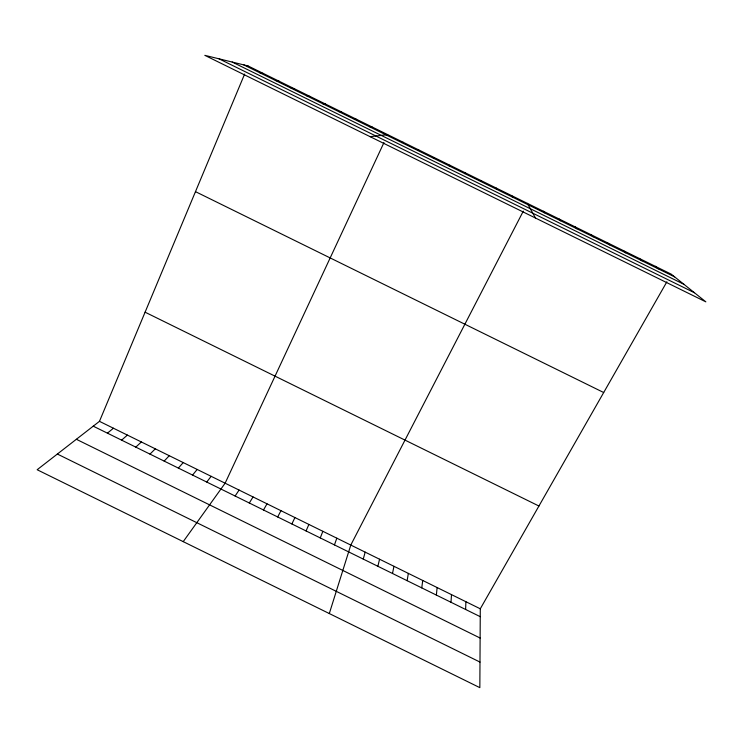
<?xml version="1.0" encoding="UTF-8"?>
<svg xmlns="http://www.w3.org/2000/svg" width="743" height="743" viewBox="0 0 743 743"><rect width="100%" height="100%" fill="white"/><g stroke="black" fill="none" stroke-linecap="round" stroke-linejoin="round"><path stroke-width="1.11" d="M666.88 281.792L480.284 608.796L479.839 687.656L37.15 469.734L99.46 421.346L244.642 74.04M465.62 609.474L465.898 601.719M480.73 181.468L480.767 180.447M450.992 602.276L451.503 594.632M436.373 595.078L437.116 587.546M421.755 587.88L422.73 580.469M407.127 580.682L408.344 573.382M392.508 573.485L393.948 566.305M377.881 566.287L379.562 559.219M363.262 559.089L365.175 552.142M329.307 613.551L350.789 545.056L523.295 211.142M334.452 544.907L336.82 538.183M464.932 173.695L465.248 172.813M320.261 537.923L322.861 531.31M306.07 530.939L308.893 524.437M383.955 142.591L225.12 483.201L183.215 541.638M291.878 523.954L294.934 517.565M277.687 516.97L280.965 510.692M263.505 509.986L267.006 503.819M249.314 503.002L253.038 496.946M235.122 496.018L239.079 490.074M206.74 482.049L211.151 476.328M449.134 165.921L449.729 165.178M192.558 475.065L197.192 469.455M178.366 468.081L183.233 462.583M164.175 461.097L169.265 455.71M149.993 454.112L155.306 448.837M135.802 447.128L141.346 441.964M121.611 440.144L127.387 435.092M107.429 433.16L113.419 428.219M433.336 158.157L434.218 157.535M417.538 150.383L418.699 149.9M401.74 142.61L403.18 142.266M370.135 136.675L387.66 134.632M370.144 127.062L372.15 126.997M354.346 119.289L356.631 119.363M338.557 111.524L341.121 111.738M322.759 103.751L325.601 104.104M306.961 95.977L310.082 96.469M291.163 88.203L294.572 88.835M275.374 80.439L279.052 81.201M259.576 72.665L263.542 73.566M243.788 64.892L674.635 276.879M232.197 62.05L683.922 284.309M219.018 58.818L694.482 292.761M195.474 191.648L603.688 392.527M145.089 312.19L538.926 506.02M99.46 421.346L480.284 608.796M93.237 426.176L480.238 616.671M76.362 439.289L480.117 638.033M57.36 454.038L479.987 662.078M655.242 266.282L658.354 268.864M639.249 258.415L642.073 260.858M623.256 250.549L625.792 252.843M607.272 242.682L609.511 244.837M591.279 234.816L593.239 236.831M575.286 226.949L576.958 228.816M559.303 219.083L560.677 220.81M543.309 211.216L544.396 212.795M527.326 203.35L535.471 218.024M511.806 195.715L512.326 197.016M496.287 188.081L496.528 189.242M248.023 65.932L204.827 55.344L705.85 301.853L671.235 274.158L248.023 65.932"/></g></svg>
